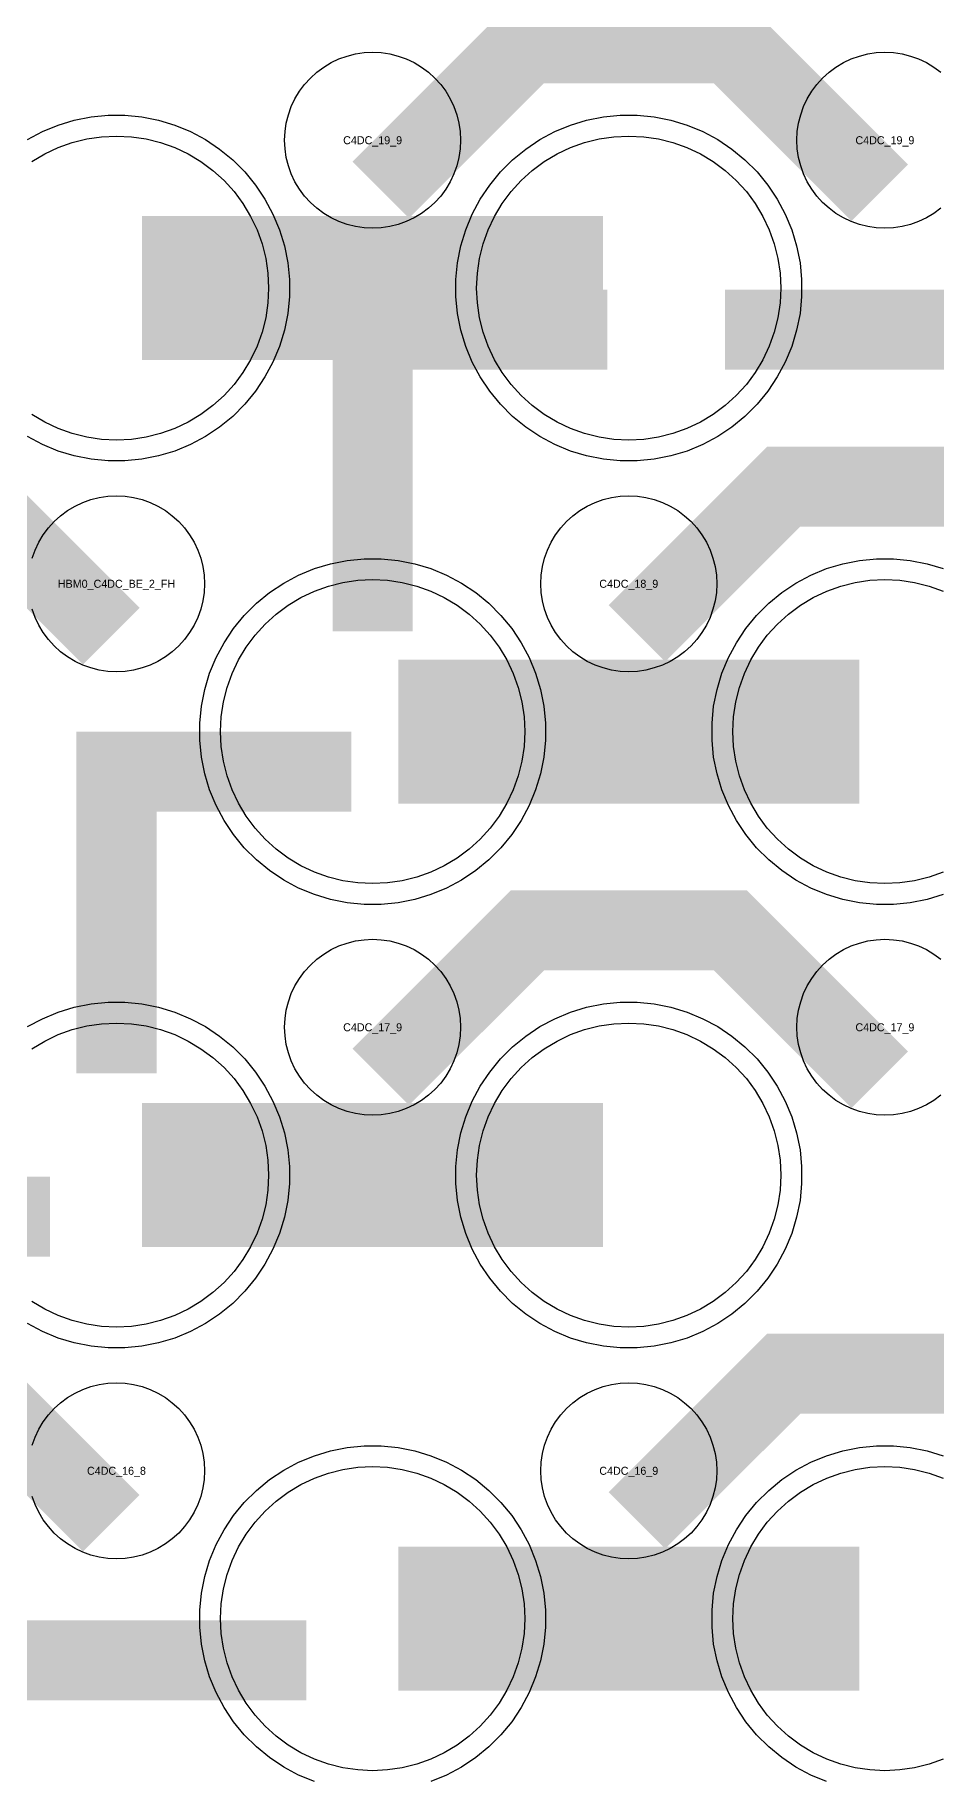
# Model space of a CAD drawing. Extents: x -11880 to 11880, y -14992 to 14992.
# Drawn here: x -9226 to -8944, y -12672 to -12128 of the extents above; entities that cross this region are included whole.
import ezdxf
from ezdxf.enums import TextEntityAlignment as Align

# ---------------------------------------------------------------- set-up
doc = ezdxf.new("R2010")
doc.units = 0
doc.header["$MEASUREMENT"] = 0
for name, color, linetype in [('GDS_775_DT_237', 138, 'CONTINUOUS'), ('RDL1_FS', 34, 'CONTINUOUS'), ('RDL_BS', 160, 'CONTINUOUS')]:
    doc.layers.add(name, color=color, linetype=linetype)

msp = doc.modelspace()

# ---------------------------------------------------------------- linework, layer by layer
at = {"layer": 'RDL1_FS', "color": 240, "true_color": 0xed1f24}
for points in [[(-9226.395, -12167.343), (-9222.395, -12164.945), (-9218.181, -12162.953), (-9213.791, -12161.381), (-9209.268, -12160.249), (-9204.657, -12159.565), (-9200, -12159.336), (-9195.343, -12159.565), (-9190.732, -12160.249), (-9186.209, -12161.381), (-9181.819, -12162.953), (-9177.605, -12164.945), (-9173.605, -12167.343), (-9169.86, -12170.121), (-9166.406, -12173.251), (-9163.276, -12176.705), (-9160.498, -12180.45), (-9158.1, -12184.45), (-9156.108, -12188.664), (-9154.536, -12193.054), (-9153.404, -12197.577), (-9152.72, -12202.188), (-9152.491, -12206.845), (-9152.72, -12211.502), (-9153.404, -12216.113), (-9154.536, -12220.636), (-9156.108, -12225.026), (-9158.1, -12229.24), (-9160.498, -12233.24), (-9163.276, -12236.985), (-9166.406, -12240.439), (-9169.86, -12243.569), (-9173.605, -12246.347), (-9177.605, -12248.745), (-9181.819, -12250.737), (-9186.209, -12252.309), (-9190.732, -12253.441), (-9195.343, -12254.125), (-9200, -12254.354), (-9204.657, -12254.125), (-9209.268, -12253.441), (-9213.791, -12252.309), (-9218.181, -12250.737), (-9222.395, -12248.745), (-9226.395, -12246.347)], [(-8941.819, -12389.302), (-8946.209, -12390.874), (-8950.732, -12392.006), (-8955.343, -12392.69), (-8960, -12392.919), (-8964.657, -12392.69), (-8969.268, -12392.006), (-8973.791, -12390.874), (-8978.181, -12389.302), (-8982.395, -12387.31), (-8986.395, -12384.912), (-8990.14, -12382.134), (-8993.594, -12379.004), (-8996.724, -12375.55), (-8999.502, -12371.805), (-9001.9, -12367.805), (-9003.892, -12363.591), (-9005.464, -12359.201), (-9006.596, -12354.678), (-9007.28, -12350.067), (-9007.509, -12345.41), (-9007.28, -12340.753), (-9006.596, -12336.142), (-9005.464, -12331.619), (-9003.892, -12327.229), (-9001.9, -12323.015), (-8999.502, -12319.015), (-8996.724, -12315.27), (-8993.594, -12311.816), (-8990.14, -12308.686), (-8986.395, -12305.908), (-8982.395, -12303.51), (-8978.181, -12301.518), (-8973.791, -12299.946), (-8969.268, -12298.814), (-8964.657, -12298.13), (-8960, -12297.901), (-8955.343, -12298.13), (-8950.732, -12298.814), (-8946.209, -12299.946), (-8941.819, -12301.518)], [(-9226.395, -12444.473), (-9222.395, -12442.075), (-9218.181, -12440.083), (-9213.791, -12438.511), (-9209.268, -12437.379), (-9204.657, -12436.695), (-9200, -12436.466), (-9195.343, -12436.695), (-9190.732, -12437.379), (-9186.209, -12438.511), (-9181.819, -12440.083), (-9177.605, -12442.075), (-9173.605, -12444.473), (-9169.86, -12447.251), (-9166.406, -12450.381), (-9163.276, -12453.835), (-9160.498, -12457.58), (-9158.1, -12461.58), (-9156.108, -12465.794), (-9154.536, -12470.184), (-9153.404, -12474.707), (-9152.72, -12479.318), (-9152.491, -12483.975), (-9152.72, -12488.632), (-9153.404, -12493.243), (-9154.536, -12497.766), (-9156.108, -12502.156), (-9158.1, -12506.37), (-9160.498, -12510.37), (-9163.276, -12514.115), (-9166.406, -12517.569), (-9169.86, -12520.699), (-9173.605, -12523.477), (-9177.605, -12525.875), (-9181.819, -12527.867), (-9186.209, -12529.439), (-9190.732, -12530.571), (-9195.343, -12531.255), (-9200, -12531.484), (-9204.657, -12531.255), (-9209.268, -12530.571), (-9213.791, -12529.439), (-9218.181, -12527.867), (-9222.395, -12525.875), (-9226.395, -12523.477)], [(-8941.819, -12666.432), (-8946.209, -12668.004), (-8950.732, -12669.136), (-8955.343, -12669.82), (-8960, -12670.049), (-8964.657, -12669.82), (-8969.268, -12669.136), (-8973.791, -12668.004), (-8978.181, -12666.432), (-8982.395, -12664.44), (-8986.395, -12662.042), (-8990.14, -12659.264), (-8993.594, -12656.134), (-8996.724, -12652.68), (-8999.502, -12648.935), (-9001.9, -12644.935), (-9003.892, -12640.721), (-9005.464, -12636.331), (-9006.596, -12631.808), (-9007.28, -12627.197), (-9007.509, -12622.54), (-9007.28, -12617.883), (-9006.596, -12613.272), (-9005.464, -12608.749), (-9003.892, -12604.359), (-9001.9, -12600.145), (-8999.502, -12596.145), (-8996.724, -12592.4), (-8993.594, -12588.946), (-8990.14, -12585.816), (-8986.395, -12583.038), (-8982.395, -12580.64), (-8978.181, -12578.648), (-8973.791, -12577.076), (-8969.268, -12575.944), (-8964.657, -12575.26), (-8960, -12575.031), (-8955.343, -12575.26), (-8950.732, -12575.944), (-8946.209, -12577.076), (-8941.819, -12578.648)]]:
    msp.add_lwpolyline(points, dxfattribs=at)
for points in [[(-9040, -12254.354), (-9044.657, -12254.125), (-9049.268, -12253.441), (-9053.791, -12252.309), (-9058.181, -12250.737), (-9062.395, -12248.745), (-9066.395, -12246.347), (-9070.14, -12243.569), (-9073.594, -12240.439), (-9076.724, -12236.985), (-9079.502, -12233.24), (-9081.9, -12229.24), (-9083.892, -12225.026), (-9085.464, -12220.636), (-9086.596, -12216.113), (-9087.28, -12211.502), (-9087.509, -12206.845), (-9087.28, -12202.188), (-9086.596, -12197.577), (-9085.464, -12193.054), (-9083.892, -12188.664), (-9081.9, -12184.45), (-9079.502, -12180.45), (-9076.724, -12176.705), (-9073.594, -12173.251), (-9070.14, -12170.121), (-9066.395, -12167.343), (-9062.395, -12164.945), (-9058.181, -12162.953), (-9053.791, -12161.381), (-9049.268, -12160.249), (-9044.657, -12159.565), (-9040, -12159.336), (-9035.343, -12159.565), (-9030.732, -12160.249), (-9026.209, -12161.381), (-9021.819, -12162.953), (-9017.605, -12164.945), (-9013.605, -12167.343), (-9009.86, -12170.121), (-9006.406, -12173.251), (-9003.276, -12176.705), (-9000.498, -12180.45), (-8998.1, -12184.45), (-8996.108, -12188.664), (-8994.536, -12193.054), (-8993.404, -12197.577), (-8992.72, -12202.188), (-8992.491, -12206.845), (-8992.72, -12211.502), (-8993.404, -12216.113), (-8994.536, -12220.636), (-8996.108, -12225.026), (-8998.1, -12229.24), (-9000.498, -12233.24), (-9003.276, -12236.985), (-9006.406, -12240.439), (-9009.86, -12243.569), (-9013.605, -12246.347), (-9017.605, -12248.745), (-9021.819, -12250.737), (-9026.209, -12252.309), (-9030.732, -12253.441), (-9035.343, -12254.125)], [(-9120, -12392.919), (-9124.657, -12392.69), (-9129.268, -12392.006), (-9133.791, -12390.874), (-9138.181, -12389.302), (-9142.395, -12387.31), (-9146.395, -12384.912), (-9150.14, -12382.134), (-9153.594, -12379.004), (-9156.724, -12375.55), (-9159.502, -12371.805), (-9161.9, -12367.805), (-9163.892, -12363.591), (-9165.464, -12359.201), (-9166.596, -12354.678), (-9167.28, -12350.067), (-9167.509, -12345.41), (-9167.28, -12340.753), (-9166.596, -12336.142), (-9165.464, -12331.619), (-9163.892, -12327.229), (-9161.9, -12323.015), (-9159.502, -12319.015), (-9156.724, -12315.27), (-9153.594, -12311.816), (-9150.14, -12308.686), (-9146.395, -12305.908), (-9142.395, -12303.51), (-9138.181, -12301.518), (-9133.791, -12299.946), (-9129.268, -12298.814), (-9124.657, -12298.13), (-9120, -12297.901), (-9115.343, -12298.13), (-9110.732, -12298.814), (-9106.209, -12299.946), (-9101.819, -12301.518), (-9097.605, -12303.51), (-9093.605, -12305.908), (-9089.86, -12308.686), (-9086.406, -12311.816), (-9083.276, -12315.27), (-9080.498, -12319.015), (-9078.1, -12323.015), (-9076.108, -12327.229), (-9074.536, -12331.619), (-9073.404, -12336.142), (-9072.72, -12340.753), (-9072.491, -12345.41), (-9072.72, -12350.067), (-9073.404, -12354.678), (-9074.536, -12359.201), (-9076.108, -12363.591), (-9078.1, -12367.805), (-9080.498, -12371.805), (-9083.276, -12375.55), (-9086.406, -12379.004), (-9089.86, -12382.134), (-9093.605, -12384.912), (-9097.605, -12387.31), (-9101.819, -12389.302), (-9106.209, -12390.874), (-9110.732, -12392.006), (-9115.343, -12392.69)], [(-9040, -12531.484), (-9044.657, -12531.255), (-9049.268, -12530.571), (-9053.791, -12529.439), (-9058.181, -12527.867), (-9062.395, -12525.875), (-9066.395, -12523.477), (-9070.14, -12520.699), (-9073.594, -12517.569), (-9076.724, -12514.115), (-9079.502, -12510.37), (-9081.9, -12506.37), (-9083.892, -12502.156), (-9085.464, -12497.766), (-9086.596, -12493.243), (-9087.28, -12488.632), (-9087.509, -12483.975), (-9087.28, -12479.318), (-9086.596, -12474.707), (-9085.464, -12470.184), (-9083.892, -12465.794), (-9081.9, -12461.58), (-9079.502, -12457.58), (-9076.724, -12453.835), (-9073.594, -12450.381), (-9070.14, -12447.251), (-9066.395, -12444.473), (-9062.395, -12442.075), (-9058.181, -12440.083), (-9053.791, -12438.511), (-9049.268, -12437.379), (-9044.657, -12436.695), (-9040, -12436.466), (-9035.343, -12436.695), (-9030.732, -12437.379), (-9026.209, -12438.511), (-9021.819, -12440.083), (-9017.605, -12442.075), (-9013.605, -12444.473), (-9009.86, -12447.251), (-9006.406, -12450.381), (-9003.276, -12453.835), (-9000.498, -12457.58), (-8998.1, -12461.58), (-8996.108, -12465.794), (-8994.536, -12470.184), (-8993.404, -12474.707), (-8992.72, -12479.318), (-8992.491, -12483.975), (-8992.72, -12488.632), (-8993.404, -12493.243), (-8994.536, -12497.766), (-8996.108, -12502.156), (-8998.1, -12506.37), (-9000.498, -12510.37), (-9003.276, -12514.115), (-9006.406, -12517.569), (-9009.86, -12520.699), (-9013.605, -12523.477), (-9017.605, -12525.875), (-9021.819, -12527.867), (-9026.209, -12529.439), (-9030.732, -12530.571), (-9035.343, -12531.255)], [(-9120, -12670.049), (-9124.657, -12669.82), (-9129.268, -12669.136), (-9133.791, -12668.004), (-9138.181, -12666.432), (-9142.395, -12664.44), (-9146.395, -12662.042), (-9150.14, -12659.264), (-9153.594, -12656.134), (-9156.724, -12652.68), (-9159.502, -12648.935), (-9161.9, -12644.935), (-9163.892, -12640.721), (-9165.464, -12636.331), (-9166.596, -12631.808), (-9167.28, -12627.197), (-9167.509, -12622.54), (-9167.28, -12617.883), (-9166.596, -12613.272), (-9165.464, -12608.749), (-9163.892, -12604.359), (-9161.9, -12600.145), (-9159.502, -12596.145), (-9156.724, -12592.4), (-9153.594, -12588.946), (-9150.14, -12585.816), (-9146.395, -12583.038), (-9142.395, -12580.64), (-9138.181, -12578.648), (-9133.791, -12577.076), (-9129.268, -12575.944), (-9124.657, -12575.26), (-9120, -12575.031), (-9115.343, -12575.26), (-9110.732, -12575.944), (-9106.209, -12577.076), (-9101.819, -12578.648), (-9097.605, -12580.64), (-9093.605, -12583.038), (-9089.86, -12585.816), (-9086.406, -12588.946), (-9083.276, -12592.4), (-9080.498, -12596.145), (-9078.1, -12600.145), (-9076.108, -12604.359), (-9074.536, -12608.749), (-9073.404, -12613.272), (-9072.72, -12617.883), (-9072.491, -12622.54), (-9072.72, -12627.197), (-9073.404, -12631.808), (-9074.536, -12636.331), (-9076.108, -12640.721), (-9078.1, -12644.935), (-9080.498, -12648.935), (-9083.276, -12652.68), (-9086.406, -12656.134), (-9089.86, -12659.264), (-9093.605, -12662.042), (-9097.605, -12664.44), (-9101.819, -12666.432), (-9106.209, -12668.004), (-9110.732, -12669.136), (-9115.343, -12669.82)]]:
    msp.add_lwpolyline(points, close=True, dxfattribs=at)
for points in [[(-9191.998, -12206.845, 45, 45, 0), (-9119.998, -12206.845, 45, 45, 0)], [(-9119.998, -12206.845, 45, 45, 0), (-9047.998, -12206.845, 45, 45, 0)], [(-9111.998, -12345.41, 45, 45, 0), (-9039.998, -12345.41, 45, 45, 0)], [(-9039.998, -12345.41, 45, 45, 0), (-8967.998, -12345.41, 45, 45, 0)], [(-9191.998, -12483.975, 45, 45, 0), (-9119.998, -12483.975, 45, 45, 0)], [(-9119.998, -12483.975, 45, 45, 0), (-9047.998, -12483.975, 45, 45, 0)], [(-9111.998, -12622.54, 45, 45, 0), (-9039.998, -12622.54, 45, 45, 0)], [(-9039.998, -12622.54, 45, 45, 0), (-8967.998, -12622.54, 45, 45, 0)]]:
    msp.add_lwpolyline(points, format="xyseb", dxfattribs=at)
at = {"layer": 'RDL_BS'}
for points in [[(-9117.438, -12176.159, 25, 25, 0), (-9071.623, -12130.344, 25, 25, 0), (-9038.07, -12130.344, 25, 25, 0)], [(-8961.599, -12177.058, 25, 25, 0), (-9008.313, -12130.344, 25, 25, 0), (-9038.071, -12130.344, 25, 25, 0)], [(-9201.599, -12315.623, 25, 25, 0), (-9248.313, -12268.909, 25, 25, 0), (-9278.071, -12268.909, 25, 25, 0)], [(-9037.438, -12314.724, 25, 25, 0), (-8991.623, -12268.909, 25, 25, 0), (-8958.07, -12268.909, 25, 25, 0)], [(-8881.599, -12315.623, 25, 25, 0), (-8928.313, -12268.909, 25, 25, 0), (-8958.071, -12268.909, 25, 25, 0)], [(-9117.438, -12453.289, 25, 25, 0), (-9071.623, -12407.474, 25, 25, 0), (-9038.07, -12407.474, 25, 25, 0)], [(-8961.599, -12454.188, 25, 25, 0), (-9008.313, -12407.474, 25, 25, 0), (-9038.071, -12407.474, 25, 25, 0)], [(-9201.599, -12592.753, 25, 25, 0), (-9248.313, -12546.039, 25, 25, 0), (-9278.071, -12546.039, 25, 25, 0)], [(-9037.438, -12591.854, 25, 25, 0), (-8991.623, -12546.039, 25, 25, 0), (-8958.07, -12546.039, 25, 25, 0)], [(-8881.599, -12592.753, 25, 25, 0), (-8928.313, -12546.039, 25, 25, 0), (-8958.071, -12546.039, 25, 25, 0)]]:
    msp.add_lwpolyline(points, format="xyseb", dxfattribs=at)
for points in [[(-9120, -12188.151), (-9122.693, -12188.019), (-9125.365, -12187.623), (-9127.984, -12186.966), (-9130.519, -12186.059), (-9132.956, -12184.907), (-9135.28, -12183.514), (-9137.443, -12181.911), (-9139.442, -12180.099), (-9141.254, -12178.1), (-9142.857, -12175.937), (-9144.25, -12173.613), (-9145.402, -12171.176), (-9146.309, -12168.641), (-9146.966, -12166.022), (-9147.362, -12163.35), (-9147.494, -12160.657), (-9147.362, -12157.964), (-9146.966, -12155.292), (-9146.309, -12152.673), (-9145.402, -12150.138), (-9144.25, -12147.701), (-9142.857, -12145.377), (-9141.254, -12143.214), (-9139.442, -12141.215), (-9137.443, -12139.403), (-9135.28, -12137.8), (-9132.956, -12136.407), (-9130.519, -12135.255), (-9127.984, -12134.348), (-9125.365, -12133.691), (-9122.693, -12133.295), (-9120, -12133.163), (-9117.307, -12133.295), (-9114.635, -12133.691), (-9112.016, -12134.348), (-9109.481, -12135.255), (-9107.044, -12136.407), (-9104.72, -12137.8), (-9102.557, -12139.403), (-9100.558, -12141.215), (-9098.746, -12143.214), (-9097.143, -12145.377), (-9095.75, -12147.701), (-9094.598, -12150.138), (-9093.691, -12152.673), (-9093.034, -12155.292), (-9092.638, -12157.964), (-9092.506, -12160.657), (-9092.638, -12163.35), (-9093.034, -12166.022), (-9093.691, -12168.641), (-9094.598, -12171.176), (-9095.75, -12173.613), (-9097.143, -12175.937), (-9098.746, -12178.1), (-9100.558, -12180.099), (-9102.557, -12181.911), (-9104.72, -12183.514), (-9107.044, -12184.907), (-9109.481, -12186.059), (-9112.016, -12186.966), (-9114.635, -12187.623), (-9117.307, -12188.019)], [(-9040, -12326.716), (-9042.693, -12326.584), (-9045.365, -12326.188), (-9047.984, -12325.531), (-9050.519, -12324.624), (-9052.956, -12323.472), (-9055.28, -12322.079), (-9057.443, -12320.476), (-9059.442, -12318.664), (-9061.254, -12316.665), (-9062.857, -12314.502), (-9064.25, -12312.178), (-9065.402, -12309.741), (-9066.309, -12307.206), (-9066.966, -12304.587), (-9067.362, -12301.915), (-9067.494, -12299.222), (-9067.362, -12296.529), (-9066.966, -12293.857), (-9066.309, -12291.238), (-9065.402, -12288.703), (-9064.25, -12286.266), (-9062.857, -12283.942), (-9061.254, -12281.779), (-9059.442, -12279.78), (-9057.443, -12277.968), (-9055.28, -12276.365), (-9052.956, -12274.972), (-9050.519, -12273.82), (-9047.984, -12272.913), (-9045.365, -12272.256), (-9042.693, -12271.86), (-9040, -12271.728), (-9037.307, -12271.86), (-9034.635, -12272.256), (-9032.016, -12272.913), (-9029.481, -12273.82), (-9027.044, -12274.972), (-9024.72, -12276.365), (-9022.557, -12277.968), (-9020.558, -12279.78), (-9018.746, -12281.779), (-9017.143, -12283.942), (-9015.75, -12286.266), (-9014.598, -12288.703), (-9013.691, -12291.238), (-9013.034, -12293.857), (-9012.638, -12296.529), (-9012.506, -12299.222), (-9012.638, -12301.915), (-9013.034, -12304.587), (-9013.691, -12307.206), (-9014.598, -12309.741), (-9015.75, -12312.178), (-9017.143, -12314.502), (-9018.746, -12316.665), (-9020.558, -12318.664), (-9022.557, -12320.476), (-9024.72, -12322.079), (-9027.044, -12323.472), (-9029.481, -12324.624), (-9032.016, -12325.531), (-9034.635, -12326.188), (-9037.307, -12326.584)], [(-9120, -12465.281), (-9122.693, -12465.149), (-9125.365, -12464.753), (-9127.984, -12464.096), (-9130.519, -12463.189), (-9132.956, -12462.037), (-9135.28, -12460.644), (-9137.443, -12459.041), (-9139.442, -12457.229), (-9141.254, -12455.23), (-9142.857, -12453.067), (-9144.25, -12450.743), (-9145.402, -12448.306), (-9146.309, -12445.771), (-9146.966, -12443.152), (-9147.362, -12440.48), (-9147.494, -12437.787), (-9147.362, -12435.094), (-9146.966, -12432.422), (-9146.309, -12429.803), (-9145.402, -12427.268), (-9144.25, -12424.831), (-9142.857, -12422.507), (-9141.254, -12420.344), (-9139.442, -12418.345), (-9137.443, -12416.533), (-9135.28, -12414.93), (-9132.956, -12413.537), (-9130.519, -12412.385), (-9127.984, -12411.478), (-9125.365, -12410.821), (-9122.693, -12410.425), (-9120, -12410.293), (-9117.307, -12410.425), (-9114.635, -12410.821), (-9112.016, -12411.478), (-9109.481, -12412.385), (-9107.044, -12413.537), (-9104.72, -12414.93), (-9102.557, -12416.533), (-9100.558, -12418.345), (-9098.746, -12420.344), (-9097.143, -12422.507), (-9095.75, -12424.831), (-9094.598, -12427.268), (-9093.691, -12429.803), (-9093.034, -12432.422), (-9092.638, -12435.094), (-9092.506, -12437.787), (-9092.638, -12440.48), (-9093.034, -12443.152), (-9093.691, -12445.771), (-9094.598, -12448.306), (-9095.75, -12450.743), (-9097.143, -12453.067), (-9098.746, -12455.23), (-9100.558, -12457.229), (-9102.557, -12459.041), (-9104.72, -12460.644), (-9107.044, -12462.037), (-9109.481, -12463.189), (-9112.016, -12464.096), (-9114.635, -12464.753), (-9117.307, -12465.149)], [(-9040, -12603.846), (-9042.693, -12603.714), (-9045.365, -12603.318), (-9047.984, -12602.661), (-9050.519, -12601.754), (-9052.956, -12600.602), (-9055.28, -12599.209), (-9057.443, -12597.606), (-9059.442, -12595.794), (-9061.254, -12593.795), (-9062.857, -12591.632), (-9064.25, -12589.308), (-9065.402, -12586.871), (-9066.309, -12584.336), (-9066.966, -12581.717), (-9067.362, -12579.045), (-9067.494, -12576.352), (-9067.362, -12573.659), (-9066.966, -12570.987), (-9066.309, -12568.368), (-9065.402, -12565.833), (-9064.25, -12563.396), (-9062.857, -12561.072), (-9061.254, -12558.909), (-9059.442, -12556.91), (-9057.443, -12555.098), (-9055.28, -12553.495), (-9052.956, -12552.102), (-9050.519, -12550.95), (-9047.984, -12550.043), (-9045.365, -12549.386), (-9042.693, -12548.99), (-9040, -12548.858), (-9037.307, -12548.99), (-9034.635, -12549.386), (-9032.016, -12550.043), (-9029.481, -12550.95), (-9027.044, -12552.102), (-9024.72, -12553.495), (-9022.557, -12555.098), (-9020.558, -12556.91), (-9018.746, -12558.909), (-9017.143, -12561.072), (-9015.75, -12563.396), (-9014.598, -12565.833), (-9013.691, -12568.368), (-9013.034, -12570.987), (-9012.638, -12573.659), (-9012.506, -12576.352), (-9012.638, -12579.045), (-9013.034, -12581.717), (-9013.691, -12584.336), (-9014.598, -12586.871), (-9015.75, -12589.308), (-9017.143, -12591.632), (-9018.746, -12593.795), (-9020.558, -12595.794), (-9022.557, -12597.606), (-9024.72, -12599.209), (-9027.044, -12600.602), (-9029.481, -12601.754), (-9032.016, -12602.661), (-9034.635, -12603.318), (-9037.307, -12603.714)]]:
    msp.add_lwpolyline(points, close=True, dxfattribs=at)
for points in [[(-8942.557, -12181.911), (-8944.72, -12183.514), (-8947.044, -12184.907), (-8949.481, -12186.059), (-8952.016, -12186.966), (-8954.635, -12187.623), (-8957.307, -12188.019), (-8960, -12188.151), (-8962.693, -12188.019), (-8965.365, -12187.623), (-8967.984, -12186.966), (-8970.519, -12186.059), (-8972.956, -12184.907), (-8975.28, -12183.514), (-8977.443, -12181.911), (-8979.442, -12180.099), (-8981.254, -12178.1), (-8982.857, -12175.937), (-8984.25, -12173.613), (-8985.402, -12171.176), (-8986.309, -12168.641), (-8986.966, -12166.022), (-8987.362, -12163.35), (-8987.494, -12160.657), (-8987.362, -12157.964), (-8986.966, -12155.292), (-8986.309, -12152.673), (-8985.402, -12150.138), (-8984.25, -12147.701), (-8982.857, -12145.377), (-8981.254, -12143.214), (-8979.442, -12141.215), (-8977.443, -12139.403), (-8975.28, -12137.8), (-8972.956, -12136.407), (-8970.519, -12135.255), (-8967.984, -12134.348), (-8965.365, -12133.691), (-8962.693, -12133.295), (-8960, -12133.163), (-8957.307, -12133.295), (-8954.635, -12133.691), (-8952.016, -12134.348), (-8949.481, -12135.255), (-8947.044, -12136.407), (-8944.72, -12137.8), (-8942.557, -12139.403)], [(-9226.309, -12291.238), (-9225.402, -12288.703), (-9224.25, -12286.266), (-9222.857, -12283.942), (-9221.254, -12281.779), (-9219.442, -12279.78), (-9217.443, -12277.968), (-9215.28, -12276.365), (-9212.956, -12274.972), (-9210.519, -12273.82), (-9207.984, -12272.913), (-9205.365, -12272.256), (-9202.693, -12271.86), (-9200, -12271.728), (-9197.307, -12271.86), (-9194.635, -12272.256), (-9192.016, -12272.913), (-9189.481, -12273.82), (-9187.044, -12274.972), (-9184.72, -12276.365), (-9182.557, -12277.968), (-9180.558, -12279.78), (-9178.746, -12281.779), (-9177.143, -12283.942), (-9175.75, -12286.266), (-9174.598, -12288.703), (-9173.691, -12291.238), (-9173.034, -12293.857), (-9172.638, -12296.529), (-9172.506, -12299.222), (-9172.638, -12301.915), (-9173.034, -12304.587), (-9173.691, -12307.206), (-9174.598, -12309.741), (-9175.75, -12312.178), (-9177.143, -12314.502), (-9178.746, -12316.665), (-9180.558, -12318.664), (-9182.557, -12320.476), (-9184.72, -12322.079), (-9187.044, -12323.472), (-9189.481, -12324.624), (-9192.016, -12325.531), (-9194.635, -12326.188), (-9197.307, -12326.584), (-9200, -12326.716), (-9202.693, -12326.584), (-9205.365, -12326.188), (-9207.984, -12325.531), (-9210.519, -12324.624), (-9212.956, -12323.472), (-9215.28, -12322.079), (-9217.443, -12320.476), (-9219.442, -12318.664), (-9221.254, -12316.665), (-9222.857, -12314.502), (-9224.25, -12312.178), (-9225.402, -12309.741), (-9226.309, -12307.206)], [(-8942.557, -12459.041), (-8944.72, -12460.644), (-8947.044, -12462.037), (-8949.481, -12463.189), (-8952.016, -12464.096), (-8954.635, -12464.753), (-8957.307, -12465.149), (-8960, -12465.281), (-8962.693, -12465.149), (-8965.365, -12464.753), (-8967.984, -12464.096), (-8970.519, -12463.189), (-8972.956, -12462.037), (-8975.28, -12460.644), (-8977.443, -12459.041), (-8979.442, -12457.229), (-8981.254, -12455.23), (-8982.857, -12453.067), (-8984.25, -12450.743), (-8985.402, -12448.306), (-8986.309, -12445.771), (-8986.966, -12443.152), (-8987.362, -12440.48), (-8987.494, -12437.787), (-8987.362, -12435.094), (-8986.966, -12432.422), (-8986.309, -12429.803), (-8985.402, -12427.268), (-8984.25, -12424.831), (-8982.857, -12422.507), (-8981.254, -12420.344), (-8979.442, -12418.345), (-8977.443, -12416.533), (-8975.28, -12414.93), (-8972.956, -12413.537), (-8970.519, -12412.385), (-8967.984, -12411.478), (-8965.365, -12410.821), (-8962.693, -12410.425), (-8960, -12410.293), (-8957.307, -12410.425), (-8954.635, -12410.821), (-8952.016, -12411.478), (-8949.481, -12412.385), (-8947.044, -12413.537), (-8944.72, -12414.93), (-8942.557, -12416.533)], [(-9226.309, -12568.368), (-9225.402, -12565.833), (-9224.25, -12563.396), (-9222.857, -12561.072), (-9221.254, -12558.909), (-9219.442, -12556.91), (-9217.443, -12555.098), (-9215.28, -12553.495), (-9212.956, -12552.102), (-9210.519, -12550.95), (-9207.984, -12550.043), (-9205.365, -12549.386), (-9202.693, -12548.99), (-9200, -12548.858), (-9197.307, -12548.99), (-9194.635, -12549.386), (-9192.016, -12550.043), (-9189.481, -12550.95), (-9187.044, -12552.102), (-9184.72, -12553.495), (-9182.557, -12555.098), (-9180.558, -12556.91), (-9178.746, -12558.909), (-9177.143, -12561.072), (-9175.75, -12563.396), (-9174.598, -12565.833), (-9173.691, -12568.368), (-9173.034, -12570.987), (-9172.638, -12573.659), (-9172.506, -12576.352), (-9172.638, -12579.045), (-9173.034, -12581.717), (-9173.691, -12584.336), (-9174.598, -12586.871), (-9175.75, -12589.308), (-9177.143, -12591.632), (-9178.746, -12593.795), (-9180.558, -12595.794), (-9182.557, -12597.606), (-9184.72, -12599.209), (-9187.044, -12600.602), (-9189.481, -12601.754), (-9192.016, -12602.661), (-9194.635, -12603.318), (-9197.307, -12603.714), (-9200, -12603.846), (-9202.693, -12603.714), (-9205.365, -12603.318), (-9207.984, -12602.661), (-9210.519, -12601.754), (-9212.956, -12600.602), (-9215.28, -12599.209), (-9217.443, -12597.606), (-9219.442, -12595.794), (-9221.254, -12593.795), (-9222.857, -12591.632), (-9224.25, -12589.308), (-9225.402, -12586.871), (-9226.309, -12584.336)]]:
    msp.add_lwpolyline(points, dxfattribs=at)
at = {"layer": 'RDL_BS', "color": 240, "true_color": 0xed1f24}
for points in [[(-9227.777, -12160.462), (-9223.115, -12157.97), (-9218.205, -12155.939), (-9213.165, -12154.408), (-9207.938, -12153.362), (-9202.644, -12152.845), (-9197.356, -12152.845), (-9192.062, -12153.362), (-9186.835, -12154.408), (-9181.795, -12155.939), (-9176.885, -12157.97), (-9172.223, -12160.462), (-9167.809, -12163.409), (-9163.708, -12166.771), (-9159.926, -12170.553), (-9156.564, -12174.654), (-9153.617, -12179.068), (-9151.125, -12183.73), (-9149.094, -12188.64), (-9147.563, -12193.68), (-9146.517, -12198.907), (-9146, -12204.201), (-9146, -12209.489), (-9146.517, -12214.783), (-9147.563, -12220.01), (-9149.094, -12225.05), (-9151.125, -12229.96), (-9153.617, -12234.622), (-9156.564, -12239.036), (-9159.926, -12243.137), (-9163.708, -12246.919), (-9167.809, -12250.281), (-9172.223, -12253.228), (-9176.885, -12255.72), (-9181.795, -12257.751), (-9186.835, -12259.282), (-9192.062, -12260.328), (-9197.356, -12260.845), (-9202.644, -12260.845), (-9207.938, -12260.328), (-9213.165, -12259.282), (-9218.205, -12257.751), (-9223.115, -12255.72), (-9227.777, -12253.228)], [(-8941.795, -12396.316), (-8946.835, -12397.847), (-8952.062, -12398.893), (-8957.356, -12399.41), (-8962.644, -12399.41), (-8967.938, -12398.893), (-8973.165, -12397.847), (-8978.205, -12396.316), (-8983.115, -12394.285), (-8987.777, -12391.793), (-8992.191, -12388.846), (-8996.292, -12385.484), (-9000.074, -12381.702), (-9003.436, -12377.601), (-9006.383, -12373.187), (-9008.875, -12368.525), (-9010.906, -12363.615), (-9012.437, -12358.575), (-9013.483, -12353.348), (-9014, -12348.054), (-9014, -12342.766), (-9013.483, -12337.472), (-9012.437, -12332.245), (-9010.906, -12327.205), (-9008.875, -12322.295), (-9006.383, -12317.633), (-9003.436, -12313.219), (-9000.074, -12309.118), (-8996.292, -12305.336), (-8992.191, -12301.974), (-8987.777, -12299.027), (-8983.115, -12296.535), (-8978.205, -12294.504), (-8973.165, -12292.973), (-8967.938, -12291.927), (-8962.644, -12291.41), (-8957.356, -12291.41), (-8952.062, -12291.927), (-8946.835, -12292.973), (-8941.795, -12294.504)], [(-9227.777, -12437.592), (-9223.115, -12435.1), (-9218.205, -12433.069), (-9213.165, -12431.538), (-9207.938, -12430.492), (-9202.644, -12429.975), (-9197.356, -12429.975), (-9192.062, -12430.492), (-9186.835, -12431.538), (-9181.795, -12433.069), (-9176.885, -12435.1), (-9172.223, -12437.592), (-9167.809, -12440.539), (-9163.708, -12443.901), (-9159.926, -12447.683), (-9156.564, -12451.784), (-9153.617, -12456.198), (-9151.125, -12460.86), (-9149.094, -12465.77), (-9147.563, -12470.81), (-9146.517, -12476.037), (-9146, -12481.331), (-9146, -12486.619), (-9146.517, -12491.913), (-9147.563, -12497.14), (-9149.094, -12502.18), (-9151.125, -12507.09), (-9153.617, -12511.752), (-9156.564, -12516.166), (-9159.926, -12520.267), (-9163.708, -12524.049), (-9167.809, -12527.411), (-9172.223, -12530.358), (-9176.885, -12532.85), (-9181.795, -12534.881), (-9186.835, -12536.412), (-9192.062, -12537.458), (-9197.356, -12537.975), (-9202.644, -12537.975), (-9207.938, -12537.458), (-9213.165, -12536.412), (-9218.205, -12534.881), (-9223.115, -12532.85), (-9227.777, -12530.358)], [(-9138.205, -12673.446), (-9143.115, -12671.415), (-9147.777, -12668.923), (-9152.191, -12665.976), (-9156.292, -12662.614), (-9160.074, -12658.832), (-9163.436, -12654.731), (-9166.383, -12650.317), (-9168.875, -12645.655), (-9170.906, -12640.745), (-9172.437, -12635.705), (-9173.483, -12630.478), (-9174, -12625.184), (-9174, -12619.896), (-9173.483, -12614.602), (-9172.437, -12609.375), (-9170.906, -12604.335), (-9168.875, -12599.425), (-9166.383, -12594.763), (-9163.436, -12590.349), (-9160.074, -12586.248), (-9156.292, -12582.466), (-9152.191, -12579.104), (-9147.777, -12576.157), (-9143.115, -12573.665), (-9138.205, -12571.634), (-9133.165, -12570.103), (-9127.938, -12569.057), (-9122.644, -12568.54), (-9117.356, -12568.54), (-9112.062, -12569.057), (-9106.835, -12570.103), (-9101.795, -12571.634), (-9096.885, -12573.665), (-9092.223, -12576.157), (-9087.809, -12579.104), (-9083.708, -12582.466), (-9079.926, -12586.248), (-9076.564, -12590.349), (-9073.617, -12594.763), (-9071.125, -12599.425), (-9069.094, -12604.335), (-9067.563, -12609.375), (-9066.517, -12614.602), (-9066, -12619.896), (-9066, -12625.184), (-9066.517, -12630.478), (-9067.563, -12635.705), (-9069.094, -12640.745), (-9071.125, -12645.655), (-9073.617, -12650.317), (-9076.564, -12654.731), (-9079.926, -12658.832), (-9083.708, -12662.614), (-9087.809, -12665.976), (-9092.223, -12668.923), (-9096.885, -12671.415), (-9101.795, -12673.446)], [(-8978.205, -12673.446), (-8983.115, -12671.415), (-8987.777, -12668.923), (-8992.191, -12665.976), (-8996.292, -12662.614), (-9000.074, -12658.832), (-9003.436, -12654.731), (-9006.383, -12650.317), (-9008.875, -12645.655), (-9010.906, -12640.745), (-9012.437, -12635.705), (-9013.483, -12630.478), (-9014, -12625.184), (-9014, -12619.896), (-9013.483, -12614.602), (-9012.437, -12609.375), (-9010.906, -12604.335), (-9008.875, -12599.425), (-9006.383, -12594.763), (-9003.436, -12590.349), (-9000.074, -12586.248), (-8996.292, -12582.466), (-8992.191, -12579.104), (-8987.777, -12576.157), (-8983.115, -12573.665), (-8978.205, -12571.634), (-8973.165, -12570.103), (-8967.938, -12569.057), (-8962.644, -12568.54), (-8957.356, -12568.54), (-8952.062, -12569.057), (-8946.835, -12570.103), (-8941.795, -12571.634)]]:
    msp.add_lwpolyline(points, dxfattribs=at)
for points in [[(-9042.644, -12260.845), (-9047.938, -12260.328), (-9053.165, -12259.282), (-9058.205, -12257.751), (-9063.115, -12255.72), (-9067.777, -12253.228), (-9072.191, -12250.281), (-9076.292, -12246.919), (-9080.074, -12243.137), (-9083.436, -12239.036), (-9086.383, -12234.622), (-9088.875, -12229.96), (-9090.906, -12225.05), (-9092.437, -12220.01), (-9093.483, -12214.783), (-9094, -12209.489), (-9094, -12204.201), (-9093.483, -12198.907), (-9092.437, -12193.68), (-9090.906, -12188.64), (-9088.875, -12183.73), (-9086.383, -12179.068), (-9083.436, -12174.654), (-9080.074, -12170.553), (-9076.292, -12166.771), (-9072.191, -12163.409), (-9067.777, -12160.462), (-9063.115, -12157.97), (-9058.205, -12155.939), (-9053.165, -12154.408), (-9047.938, -12153.362), (-9042.644, -12152.845), (-9037.356, -12152.845), (-9032.062, -12153.362), (-9026.835, -12154.408), (-9021.795, -12155.939), (-9016.885, -12157.97), (-9012.223, -12160.462), (-9007.809, -12163.409), (-9003.708, -12166.771), (-8999.926, -12170.553), (-8996.564, -12174.654), (-8993.617, -12179.068), (-8991.125, -12183.73), (-8989.094, -12188.64), (-8987.563, -12193.68), (-8986.517, -12198.907), (-8986, -12204.201), (-8986, -12209.489), (-8986.517, -12214.783), (-8987.563, -12220.01), (-8989.094, -12225.05), (-8991.125, -12229.96), (-8993.617, -12234.622), (-8996.564, -12239.036), (-8999.926, -12243.137), (-9003.708, -12246.919), (-9007.809, -12250.281), (-9012.223, -12253.228), (-9016.885, -12255.72), (-9021.795, -12257.751), (-9026.835, -12259.282), (-9032.062, -12260.328), (-9037.356, -12260.845)], [(-9122.644, -12399.41), (-9127.938, -12398.893), (-9133.165, -12397.847), (-9138.205, -12396.316), (-9143.115, -12394.285), (-9147.777, -12391.793), (-9152.191, -12388.846), (-9156.292, -12385.484), (-9160.074, -12381.702), (-9163.436, -12377.601), (-9166.383, -12373.187), (-9168.875, -12368.525), (-9170.906, -12363.615), (-9172.437, -12358.575), (-9173.483, -12353.348), (-9174, -12348.054), (-9174, -12342.766), (-9173.483, -12337.472), (-9172.437, -12332.245), (-9170.906, -12327.205), (-9168.875, -12322.295), (-9166.383, -12317.633), (-9163.436, -12313.219), (-9160.074, -12309.118), (-9156.292, -12305.336), (-9152.191, -12301.974), (-9147.777, -12299.027), (-9143.115, -12296.535), (-9138.205, -12294.504), (-9133.165, -12292.973), (-9127.938, -12291.927), (-9122.644, -12291.41), (-9117.356, -12291.41), (-9112.062, -12291.927), (-9106.835, -12292.973), (-9101.795, -12294.504), (-9096.885, -12296.535), (-9092.223, -12299.027), (-9087.809, -12301.974), (-9083.708, -12305.336), (-9079.926, -12309.118), (-9076.564, -12313.219), (-9073.617, -12317.633), (-9071.125, -12322.295), (-9069.094, -12327.205), (-9067.563, -12332.245), (-9066.517, -12337.472), (-9066, -12342.766), (-9066, -12348.054), (-9066.517, -12353.348), (-9067.563, -12358.575), (-9069.094, -12363.615), (-9071.125, -12368.525), (-9073.617, -12373.187), (-9076.564, -12377.601), (-9079.926, -12381.702), (-9083.708, -12385.484), (-9087.809, -12388.846), (-9092.223, -12391.793), (-9096.885, -12394.285), (-9101.795, -12396.316), (-9106.835, -12397.847), (-9112.062, -12398.893), (-9117.356, -12399.41)], [(-9042.644, -12537.975), (-9047.938, -12537.458), (-9053.165, -12536.412), (-9058.205, -12534.881), (-9063.115, -12532.85), (-9067.777, -12530.358), (-9072.191, -12527.411), (-9076.292, -12524.049), (-9080.074, -12520.267), (-9083.436, -12516.166), (-9086.383, -12511.752), (-9088.875, -12507.09), (-9090.906, -12502.18), (-9092.437, -12497.14), (-9093.483, -12491.913), (-9094, -12486.619), (-9094, -12481.331), (-9093.483, -12476.037), (-9092.437, -12470.81), (-9090.906, -12465.77), (-9088.875, -12460.86), (-9086.383, -12456.198), (-9083.436, -12451.784), (-9080.074, -12447.683), (-9076.292, -12443.901), (-9072.191, -12440.539), (-9067.777, -12437.592), (-9063.115, -12435.1), (-9058.205, -12433.069), (-9053.165, -12431.538), (-9047.938, -12430.492), (-9042.644, -12429.975), (-9037.356, -12429.975), (-9032.062, -12430.492), (-9026.835, -12431.538), (-9021.795, -12433.069), (-9016.885, -12435.1), (-9012.223, -12437.592), (-9007.809, -12440.539), (-9003.708, -12443.901), (-8999.926, -12447.683), (-8996.564, -12451.784), (-8993.617, -12456.198), (-8991.125, -12460.86), (-8989.094, -12465.77), (-8987.563, -12470.81), (-8986.517, -12476.037), (-8986, -12481.331), (-8986, -12486.619), (-8986.517, -12491.913), (-8987.563, -12497.14), (-8989.094, -12502.18), (-8991.125, -12507.09), (-8993.617, -12511.752), (-8996.564, -12516.166), (-8999.926, -12520.267), (-9003.708, -12524.049), (-9007.809, -12527.411), (-9012.223, -12530.358), (-9016.885, -12532.85), (-9021.795, -12534.881), (-9026.835, -12536.412), (-9032.062, -12537.458), (-9037.356, -12537.975)]]:
    msp.add_lwpolyline(points, close=True, dxfattribs=at)
for points in [[(-9120, -12314.135, 25, 25, 0), (-9120, -12207.358, 25, 25, 0)], [(-9132.5, -12219.858, 25, 25, 0), (-9046.667, -12219.858, 25, 25, 0)], [(-9092.944, -12219.858, 25, 25, 0), (-9051.74, -12219.858, 25, 25, 0)], [(-9009.984, -12219.858, 25, 25, 0), (-8900.719, -12219.858, 25, 25, 0)], [(-9120, -12237.827, 25, 25, 0), (-9120, -12283.447, 25, 25, 0)], [(-9200, -12452.187, 25, 25, 0), (-9200, -12345.41, 25, 25, 0)], [(-9212.5, -12357.91, 25, 25, 0), (-9126.667, -12357.91, 25, 25, 0)], [(-9172.944, -12357.91, 25, 25, 0), (-9131.74, -12357.91, 25, 25, 0)], [(-9200, -12375.879, 25, 25, 0), (-9200, -12421.499, 25, 25, 0)], [(-9329.984, -12496.988, 25, 25, 0), (-9220.719, -12496.988, 25, 25, 0)], [(-9249.984, -12635.553, 25, 25, 0), (-9140.719, -12635.553, 25, 25, 0)]]:
    msp.add_lwpolyline(points, format="xyseb", dxfattribs=at)

# ---------------------------------------------------------------- texts
at = {"layer": 'GDS_775_DT_237'}
for s, p in [('C4DC_19_9', (-9120, -12160.657)), ('C4DC_19_9', (-9120, -12160.657)), ('C4DC_19_9', (-8960, -12160.657)), ('C4DC_19_9', (-8960, -12160.657)), ('HBM0_C4DC_BE_2_FH', (-9200, -12299.222)), ('HBM0_C4DC_BE_2_FH', (-9200, -12299.222)), ('C4DC_18_9', (-9040, -12299.222)), ('C4DC_18_9', (-9040, -12299.222)), ('C4DC_17_9', (-9120, -12437.787)), ('C4DC_17_9', (-9120, -12437.787)), ('C4DC_17_9', (-8960, -12437.787)), ('C4DC_17_9', (-8960, -12437.787)), ('C4DC_16_8', (-9200, -12576.352)), ('C4DC_16_8', (-9200, -12576.352)), ('C4DC_16_9', (-9040, -12576.352)), ('C4DC_16_9', (-9040, -12576.352))]:
    msp.add_text(s, height=2.5, dxfattribs=at).set_placement(p, align=Align.MIDDLE_CENTER)

doc.saveas('drawing.dxf')
